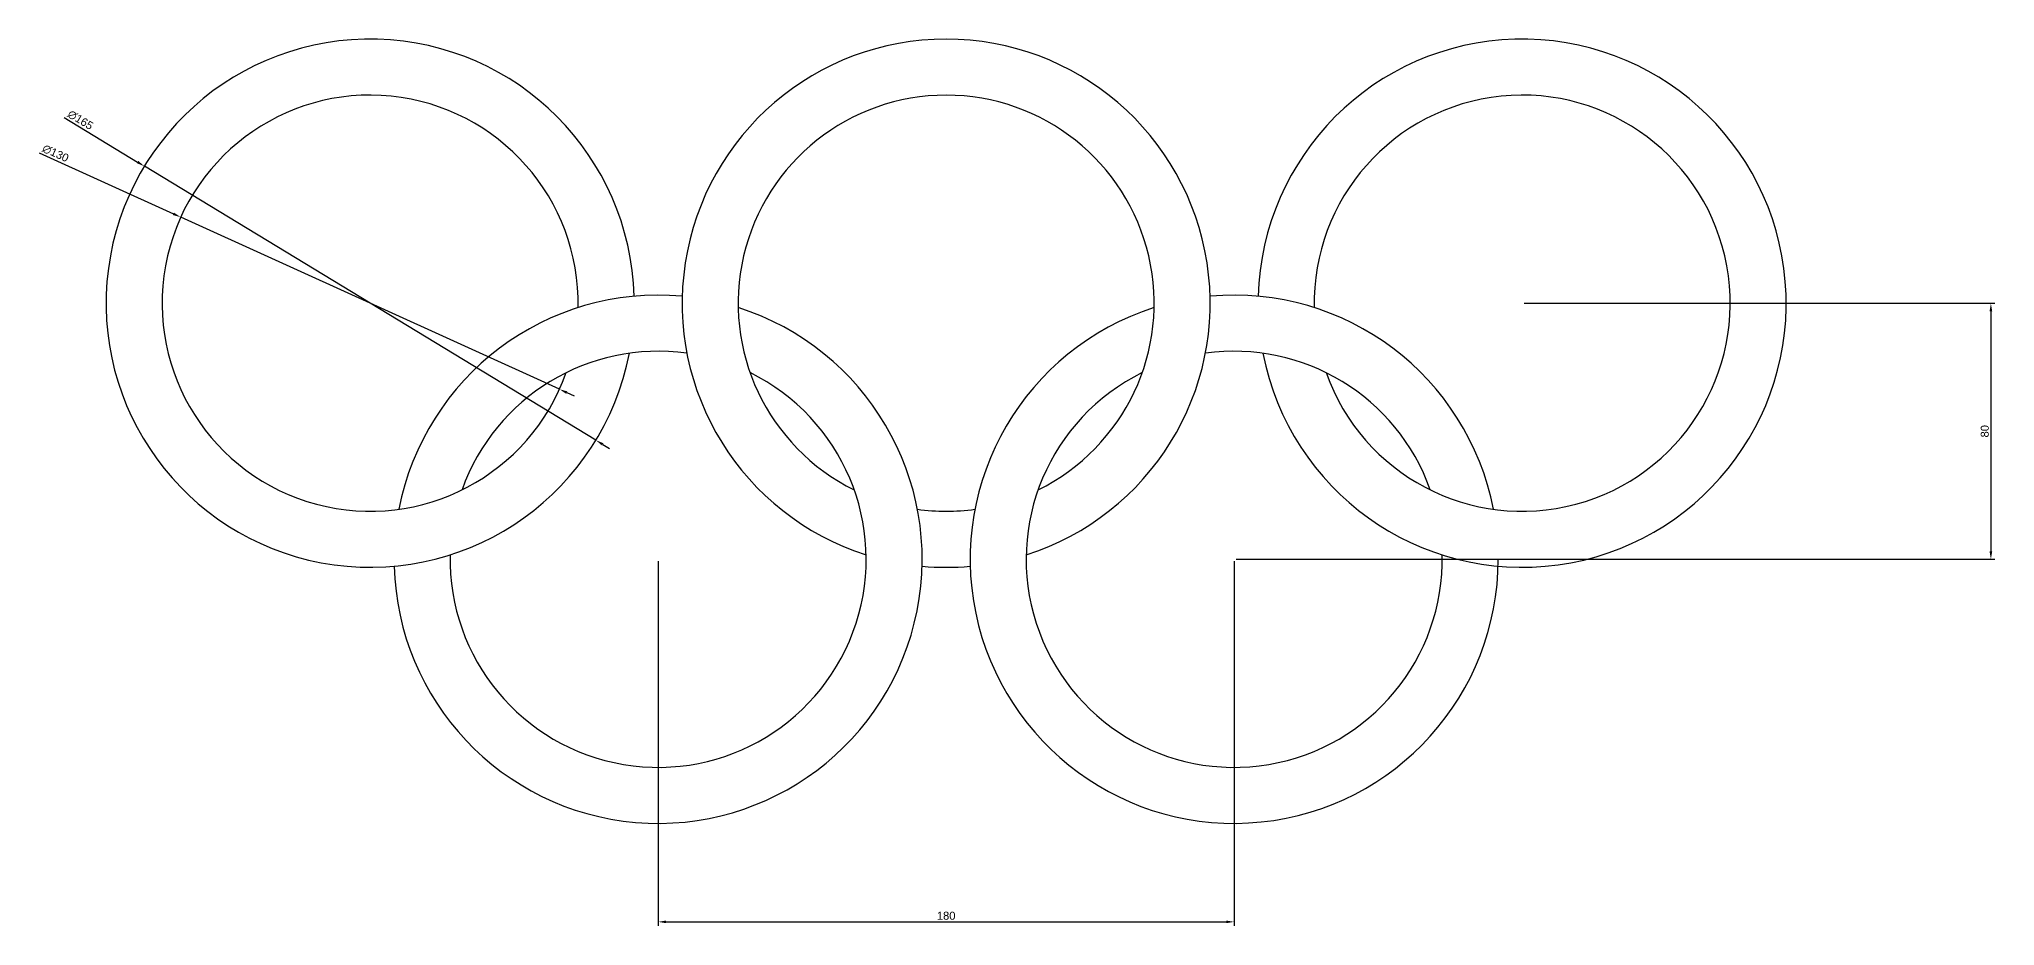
# Model space of a CAD drawing. Header units: millimetres. Extents: x 2423 to 4291, y 714 to 1630.
# Drawn here: x 2423 to 3034, y 1353 to 1630 of the extents above; entities that cross this region are included whole.
import ezdxf

# ---------------------------------------------------------------- set-up
doc = ezdxf.new("R2010")
doc.units = ezdxf.units.MM
doc.styles.get("Standard").update_dxf_attribs({"font": 'arial.ttf'})

msp = doc.modelspace()

# ---------------------------------------------------------------- linework, layer by layer
for p, q in [((2430.542, 1605.53), (2453.485, 1591.608)), ((2422.72, 1594.505), (2464.698, 1575.434)), ((2596.685, 1504.718), (2455.622, 1590.311)), ((2585.333, 1520.629), (2466.974, 1574.4)), ((2886.779, 1547.515), (3033.86, 1547.515)), ((3032.61, 1545.015), (3032.61, 1470.015)), ((2587.609, 1519.595), (2589.885, 1518.561)), ((2598.822, 1503.421), (2600.96, 1502.124)), ((2616.154, 1466.89), (2616.154, 1352.993)), ((2796.154, 1466.89), (2796.154, 1352.993)), ((2796.779, 1467.515), (3033.86, 1467.515)), ((2618.654, 1354.243), (2793.654, 1354.243))]:
    msp.add_line(p, q)
for centre, radius, start, end in [((2526.154, 1547.515), 82.5, 1.497366, 349.082484), ((2706.154, 1547.515), 82.5, 287.650437, 252.349563), ((2886.154, 1547.515), 82.5, 190.917516, 178.502634), ((2526.154, 1547.515), 65, 358.78016, 340.504826), ((2706.154, 1547.515), 65, 296.228096, 243.771904), ((2886.154, 1547.515), 65, 199.495174, 181.21984), ((2616.154, 1467.515), 82.5, 84.764445, 169.082484), ((2796.154, 1467.515), 82.5, 10.917516, 95.235555), ((2616.154, 1467.515), 82.5, 181.497366, 72.349563), ((2796.154, 1467.515), 82.5, 107.650437, 0), ((2616.154, 1467.515), 65, 82.047239, 160.504826), ((2796.154, 1467.515), 65, 19.495174, 97.952761), ((2796.154, 1467.515), 65, 19.495174, 97.952761), ((2616.154, 1467.515), 65, 178.78016, 63.771904), ((2796.154, 1467.515), 65, 116.228096, 1.21984), ((2796.154, 1467.515), 65, 116.228096, 1.21984), ((2706.154, 1547.515), 65, 262.047239, 277.952761), ((2706.154, 1547.515), 82.5, 264.764445, 275.235555)]:
    msp.add_arc(centre, radius, start, end)
for points in [[(2453.701, 1591.965), (2453.269, 1591.252), (2455.622, 1590.311)], [(2464.871, 1575.813), (2464.526, 1575.054), (2466.974, 1574.4)], [(3032.194, 1545.015), (3033.027, 1545.015), (3032.61, 1547.515)], [(2587.781, 1519.975), (2587.437, 1519.216), (2585.333, 1520.629)], [(2599.039, 1503.777), (2598.606, 1503.064), (2596.685, 1504.718)], [(3032.194, 1470.015), (3033.027, 1470.015), (3032.61, 1467.515)], [(2618.654, 1354.66), (2618.654, 1353.826), (2616.154, 1354.243)], [(2793.654, 1354.66), (2793.654, 1353.826), (2796.154, 1354.243)]]:
    msp.add_solid(points)

# ---------------------------------------------------------------- texts
at = {"char_height": 2.5, "attachment_point": 5}
for s, insert, rotation in [('∅165', (2435.63, 1604.748), 328.75151), ('∅130', (2427.853, 1594.338), 335.567658), ('80', (3030.709, 1507.515), 90)]:
    msp.add_mtext(s, dxfattribs=dict(at, insert=insert, rotation=rotation))
at = {"insert": (2706.154, 1356.145), "char_height": 2.5, "attachment_point": 5}
msp.add_mtext('180', dxfattribs=at)

doc.saveas('drawing.dxf')
